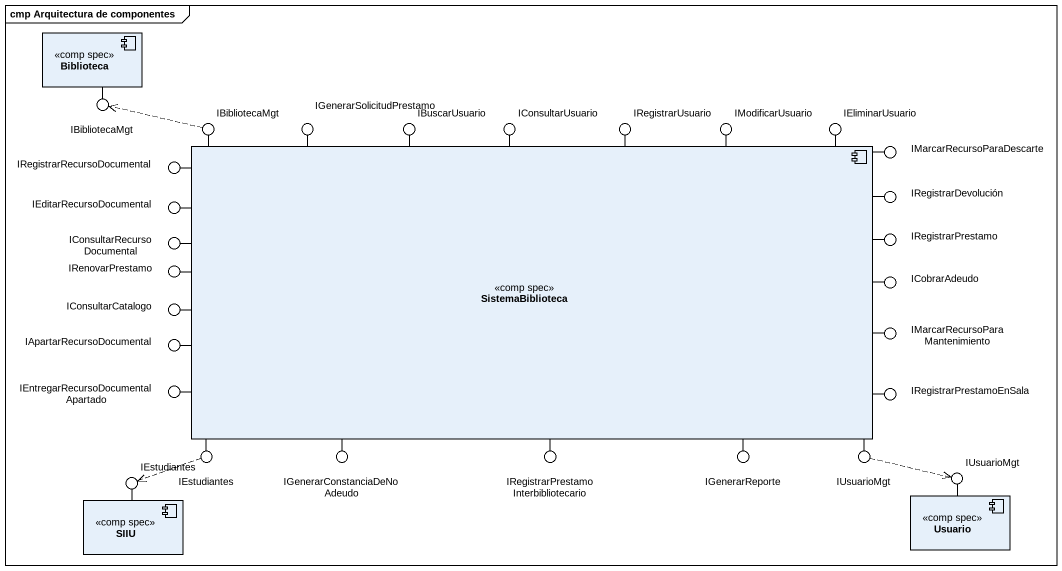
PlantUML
@startuml
mainframe cmp Arquitectura de componentes
component Biblioteca <<comp spec>>
() IBibliotecaMgt
() "IBibliotecaMgt" as IBibliotecaMgt_2
() IGenerarSolicitudPrestamo
() IBuscarUsuario
() IConsultarUsuario
() IRegistrarUsuario
() IModificarUsuario
() IEliminarUsuario
component SistemaBiblioteca <<comp spec>>
() IMarcarRecursoParaDescarte
() IRegistrarRecursoDocumental
() IRegistrarDevolución
() IEditarRecursoDocumental
() IConsultarRecursoDocumental
() IRegistrarPrestamo
() IRenovarPrestamo
() ICobrarAdeudo
() IConsultarCatalogo
() IApartarRecursoDocumental
() "IMarcarRecursoParaMantenimiento" as IMarcarRecursoParaMantenimie
() "IEntregarRecursoDocumentalApartado" as IEntregarRecursoDocumentalAp
() IRegistrarPrestamoEnSala
() IEstudiantes
() IGenerarConstanciaDeNoAdeudo
() "IRegistrarPrestamoInterbibliotecario" as IRegistrarPrestamoInterbibli
() IGenerarReporte
() IUsuarioMgt
() "IEstudiantes" as IEstudiantes_2
() "IUsuarioMgt" as IUsuarioMgt_2
component SIIU <<comp spec>>
component Usuario <<comp spec>>
Biblioteca -- IBibliotecaMgt
SistemaBiblioteca -left- IBibliotecaMgt_2
SistemaBiblioteca -up- IGenerarSolicitudPrestamo
SistemaBiblioteca -up- IBuscarUsuario
SistemaBiblioteca -up- IConsultarUsuario
SistemaBiblioteca -up- IRegistrarUsuario
SistemaBiblioteca -up- IModificarUsuario
SistemaBiblioteca -right- IEliminarUsuario
SistemaBiblioteca -right- IMarcarRecursoParaDescarte
SistemaBiblioteca -left- IRegistrarRecursoDocumental
SistemaBiblioteca -right- IRegistrarDevolución
SistemaBiblioteca -left- IEditarRecursoDocumental
SistemaBiblioteca -left- IConsultarRecursoDocumental
SistemaBiblioteca -right- IRegistrarPrestamo
SistemaBiblioteca -left- IRenovarPrestamo
SistemaBiblioteca -right- ICobrarAdeudo
SistemaBiblioteca -left- IConsultarCatalogo
SistemaBiblioteca -left- IApartarRecursoDocumental
SistemaBiblioteca -right- IMarcarRecursoParaMantenimie
SistemaBiblioteca -left- IEntregarRecursoDocumentalAp
SistemaBiblioteca -right- IRegistrarPrestamoEnSala
SistemaBiblioteca -left- IEstudiantes
SistemaBiblioteca -- IGenerarConstanciaDeNoAdeudo
SistemaBiblioteca -- IRegistrarPrestamoInterbibli
SistemaBiblioteca -- IGenerarReporte
SistemaBiblioteca -right- IUsuarioMgt
SIIU -up- IEstudiantes_2
Usuario -up- IUsuarioMgt_2
IBibliotecaMgt_2 .left.> IBibliotecaMgt
IEstudiantes .left.> IEstudiantes_2
IUsuarioMgt .right.> IUsuarioMgt_2
@enduml
